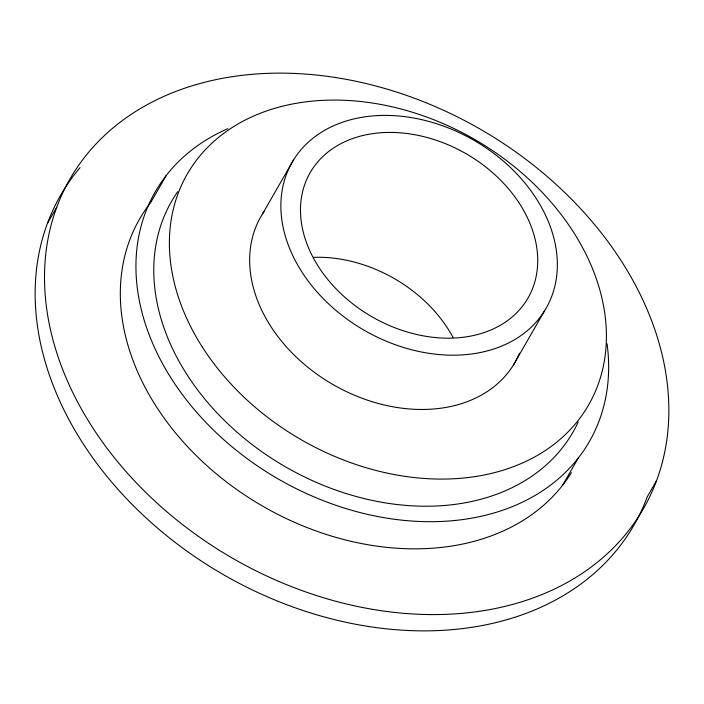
<?xml version="1.0" encoding="UTF-8"?>
<svg xmlns="http://www.w3.org/2000/svg" width="704" height="704" viewBox="0 0 704 704"><rect width="100%" height="100%" fill="white"/><g stroke="black" fill="none" stroke-linecap="round" stroke-linejoin="round"><path stroke-width="1.06" d="M47.388 223.485L56.751 207.205M166.32 175.384L150.709 202.523A250.413 187.554 29.9 0 0 249.198 497.939A250.413 187.554 29.9 0 0 571.384 472.683M262.39 214.113L293.594 159.834M513.401 365.042L544.614 310.754A146.467 109.701 29.9 0 0 406.551 116.882A146.467 109.701 29.9 0 0 306.152 278.247A146.467 109.701 29.9 0 0 544.614 310.754M562.654 485.188L578.257 458.049M656.612 480.515L647.249 496.795A330.739 247.711 29.9 0 1 222.341 574.015A330.739 247.711 29.9 0 1 80.01 167.658M313.57 257.347A125.682 94.134 29.9 0 1 453.015 337.383M607.077 343.825A250.413 187.554 29.9 0 1 280.465 480.26A250.413 187.554 29.9 0 1 227.867 128.665M578.204 422.057A231.519 173.395 29.9 0 1 285.833 467.025A231.519 173.395 29.9 0 1 177.681 191.717M519.508 353.179A146.467 109.701 29.9 0 1 335.861 386.17A146.467 109.701 29.9 0 1 264.062 211.534M83.38 412.482A330.739 247.711 29.9 0 0 623.99 536.342A330.739 247.711 29.9 0 0 362.674 82.746A330.739 247.711 29.9 0 0 83.38 412.482M311.476 254.311A125.682 94.134 29.9 0 0 516.12 313.35A125.682 94.134 29.9 0 0 429.722 138.23A125.682 94.134 29.9 0 0 311.476 254.311M202.33 347.063A231.519 173.395 29.9 0 0 580.615 417.217A231.519 173.395 29.9 0 0 380.741 104.447A231.519 173.395 29.9 0 0 202.33 347.063"/></g></svg>
